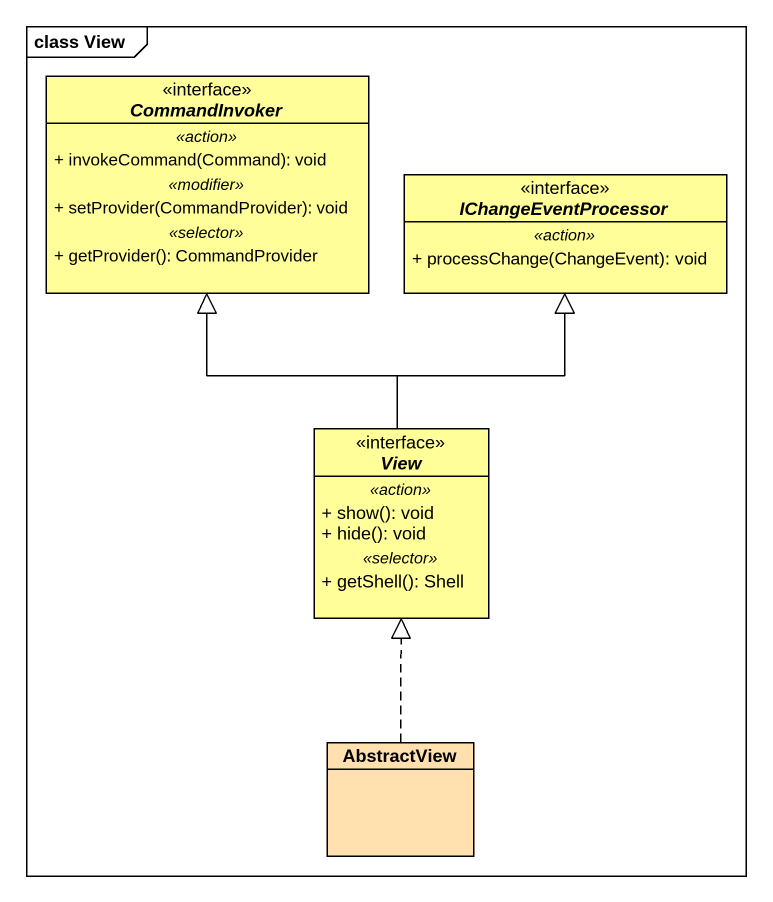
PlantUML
@startuml
mainframe class View
hide circle
hide empty members
skinparam classAttributeIconSize 0
interface CommandInvoker <<interface>> #FFFE99 {
  .. <<action>> ..
  + invokeCommand(Command): void
  .. <<modifier>> ..
  + setProvider(CommandProvider): void
  .. <<selector>> ..
  + getProvider(): CommandProvider
}
interface IChangeEventProcessor <<interface>> #FFFE99 {
  .. <<action>> ..
  + processChange(ChangeEvent): void
}
interface View <<interface>> #FFFE99 {
  .. <<action>> ..
  + show(): void
  + hide(): void
  .. <<selector>> ..
  + getShell(): Shell
}
class AbstractView #FFE0AE
View -up-|> CommandInvoker
View -up-|> IChangeEventProcessor
AbstractView .up.|> View
@enduml
